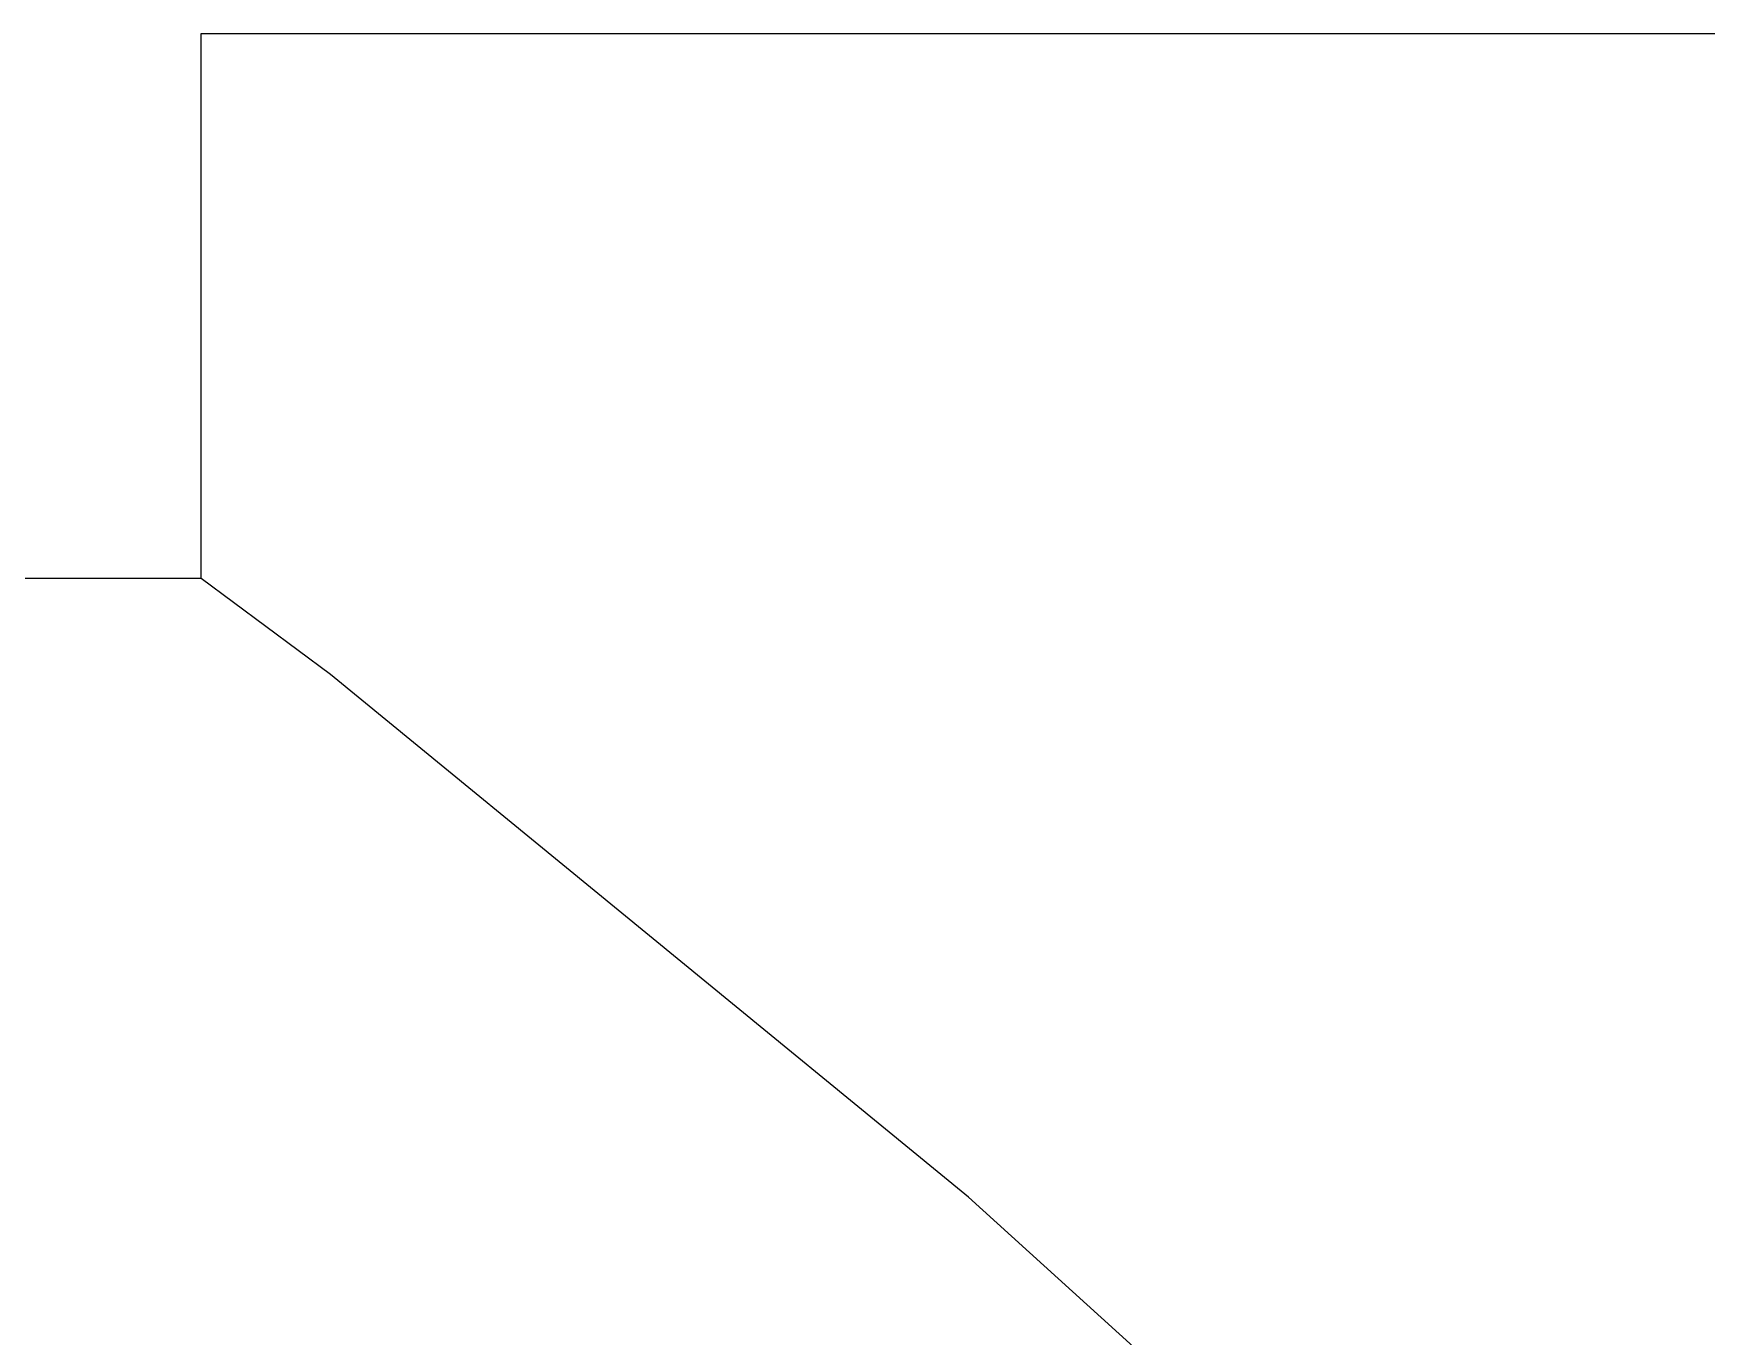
# Model space of a CAD drawing. Extents: x 0 to 3.48, y -0.08 to 2.34.
# Drawn here: x 2.3275 to 2.4725, y 2.076 to 2.1889 of the extents above; entities that cross this region are included whole.
import ezdxf

# ---------------------------------------------------------------- set-up
doc = ezdxf.new("R2010")
doc.units = 0
doc.layers.add('GBS', color=7, linetype='Continuous')
doc.layers.add('GKO', color=7, linetype='Continuous')

msp = doc.modelspace()

# ---------------------------------------------------------------- linework, layer by layer
at = {"layer": 'GBS'}
for points in [[(2.342, 2.1417), (2.342, 2.18894)], [(2.342, 2.18894), (3.4848, 2.18894)], [(2.8924, 1.2338), (2.8784, 1.304), (2.8611, 1.3733), (2.8403, 1.4418), (2.8162, 1.5091), (2.7888, 1.5752), (2.7582, 1.6398), (2.7245, 1.7029), (2.6878, 1.7643), (2.648, 1.8237), (2.6054, 1.8812), (2.5601, 1.9365), (2.512, 1.9895), (2.4615, 2.04), (2.4085, 2.0881), (2.3532, 2.1334), (2.342, 2.1417), (0.5714, 2.1417)], [(2.8924, 1.2338), (2.8784, 1.304), (2.8611, 1.3733), (2.8403, 1.4418), (2.8162, 1.5091), (2.7888, 1.5752), (2.7582, 1.6398), (2.7245, 1.7029), (2.6878, 1.7643), (2.648, 1.8237), (2.6054, 1.8812), (2.5601, 1.9365), (2.512, 1.9895), (2.4615, 2.04), (2.4085, 2.0881), (2.3532, 2.1334), (2.342, 2.1417), (0.5714, 2.1417)]]:
    msp.add_lwpolyline(points, dxfattribs=at)
at = {"layer": 'GKO'}
for points in [[(2.342, 2.1417), (2.342, 2.18894)], [(2.342, 2.18894), (3.4848, 2.18894)], [(2.8924, 1.2338), (2.8784, 1.304), (2.8611, 1.3733), (2.8403, 1.4418), (2.8162, 1.5091), (2.7888, 1.5752), (2.7582, 1.6398), (2.7245, 1.7029), (2.6878, 1.7643), (2.648, 1.8237), (2.6054, 1.8812), (2.5601, 1.9365), (2.512, 1.9895), (2.4615, 2.04), (2.4085, 2.0881), (2.3532, 2.1334), (2.342, 2.1417), (0.5714, 2.1417)], [(2.8924, 1.2338), (2.8784, 1.304), (2.8611, 1.3733), (2.8403, 1.4418), (2.8162, 1.5091), (2.7888, 1.5752), (2.7582, 1.6398), (2.7245, 1.7029), (2.6878, 1.7643), (2.648, 1.8237), (2.6054, 1.8812), (2.5601, 1.9365), (2.512, 1.9895), (2.4615, 2.04), (2.4085, 2.0881), (2.3532, 2.1334), (2.342, 2.1417), (0.5714, 2.1417)]]:
    msp.add_lwpolyline(points, dxfattribs=at)

doc.saveas('drawing.dxf')
